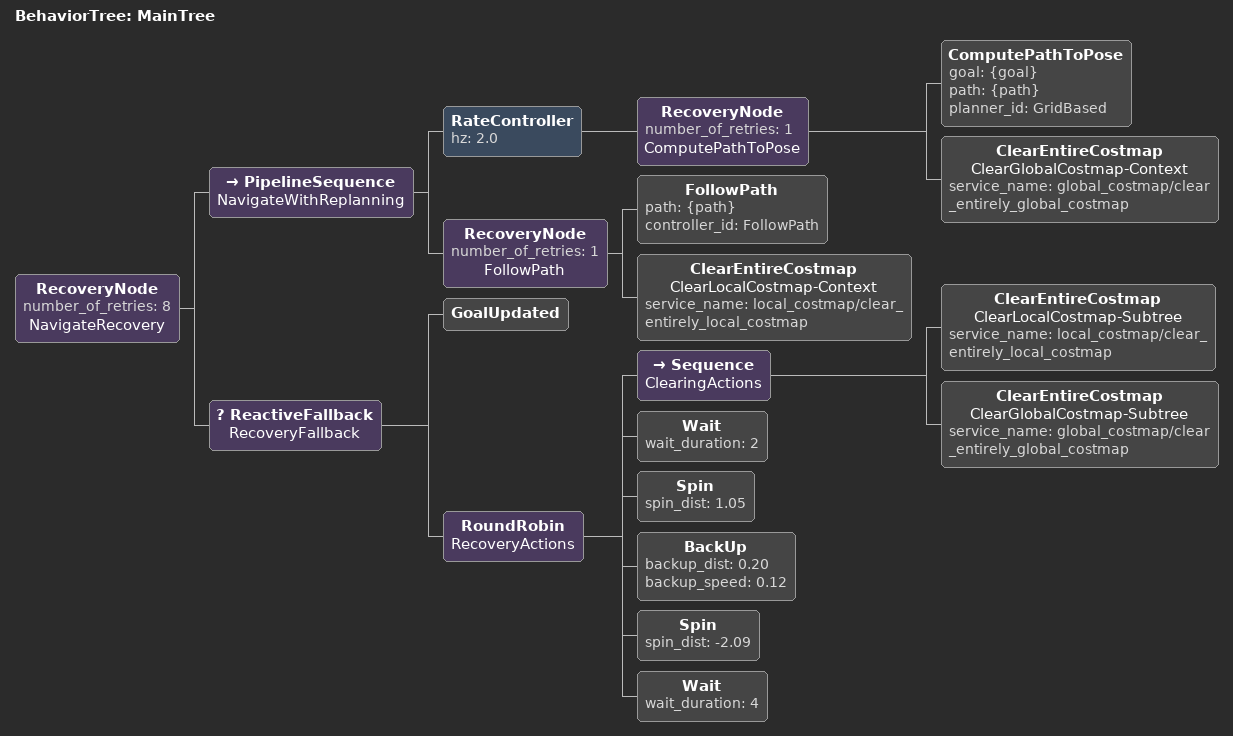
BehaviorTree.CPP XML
<root main_tree_to_execute="MainTree">
  <BehaviorTree ID="MainTree">
    <RecoveryNode number_of_retries="8" name="NavigateRecovery">
      <PipelineSequence name="NavigateWithReplanning">
        <RateController hz="2.0">
          <RecoveryNode number_of_retries="1" name="ComputePathToPose">
            <ComputePathToPose goal="{goal}" path="{path}" planner_id="GridBased"/>
            <ClearEntireCostmap name="ClearGlobalCostmap-Context" service_name="global_costmap/clear_entirely_global_costmap"/>
          </RecoveryNode>
        </RateController>
        <RecoveryNode number_of_retries="1" name="FollowPath">
          <FollowPath path="{path}" controller_id="FollowPath"/>
          <ClearEntireCostmap name="ClearLocalCostmap-Context" service_name="local_costmap/clear_entirely_local_costmap"/>
        </RecoveryNode>
      </PipelineSequence>
      <ReactiveFallback name="RecoveryFallback">
        <GoalUpdated/>
        <RoundRobin name="RecoveryActions">
          <Sequence name="ClearingActions">
            <ClearEntireCostmap name="ClearLocalCostmap-Subtree" service_name="local_costmap/clear_entirely_local_costmap"/>
            <ClearEntireCostmap name="ClearGlobalCostmap-Subtree" service_name="global_costmap/clear_entirely_global_costmap"/>
          </Sequence>
          <Wait wait_duration="2"/>
          <Spin spin_dist="1.05"/>
          <BackUp backup_dist="0.20" backup_speed="0.12"/>
          <Spin spin_dist="-2.09"/>
          <Wait wait_duration="4"/>
        </RoundRobin>
      </ReactiveFallback>
    </RecoveryNode>
  </BehaviorTree>
</root>
